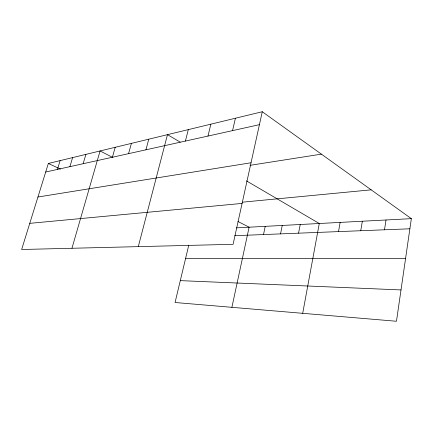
<?xml version="1.0" encoding="UTF-8"?>
<svg xmlns="http://www.w3.org/2000/svg" width="433" height="433" viewBox="0 0 433 433"><rect width="100%" height="100%" fill="white"/><g stroke="black" fill="none" stroke-linecap="round" stroke-linejoin="round"><path stroke-width="0.65" d="M262.268 111.736L233.089 244.309L21.65 249.5L48.35 163.468L262.268 111.736L411.35 218.649L396.471 321.264L175.062 302.505L188.788 245.089M384.493 229.793L386.02 219.986M360.754 230.729L362.334 221.236M338.519 231.601L340.132 222.405M302.699 313.319L319.283 223.504L246.447 180.875M298.559 233.176L300.231 224.505M280.546 233.885L282.24 225.452M263.518 234.556L265.223 226.351M231.899 307.322L249.11 227.201L237.993 221.512M232.553 130.62L235.428 118.225M207.981 136.065L210.86 124.168M185.411 141.066L188.29 129.624M138.3 246.637L167.484 134.658L180.177 142.089M145.932 149.813L148.784 139.182M128.569 153.655L131.405 143.383M112.396 157.239L115.205 147.301M71.959 248.266L100.077 150.96L112.937 157.542M83.158 163.717L85.907 154.386M69.897 166.656L72.614 157.601M57.432 169.417L60.122 160.621M45.698 172.02L259.421 124.666M37.942 197.01L251.037 162.765M249.998 165.33L321.4 154.143M242.583 202.168L371.168 189.833M29.769 223.347L242.085 203.418M236.483 227.866L411.35 218.649M234.762 235.687L409.878 228.797M185.584 258.501L405.569 258.512M180.29 280.627L401.012 289.942M48.35 163.468L60.496 169.097"/></g></svg>
